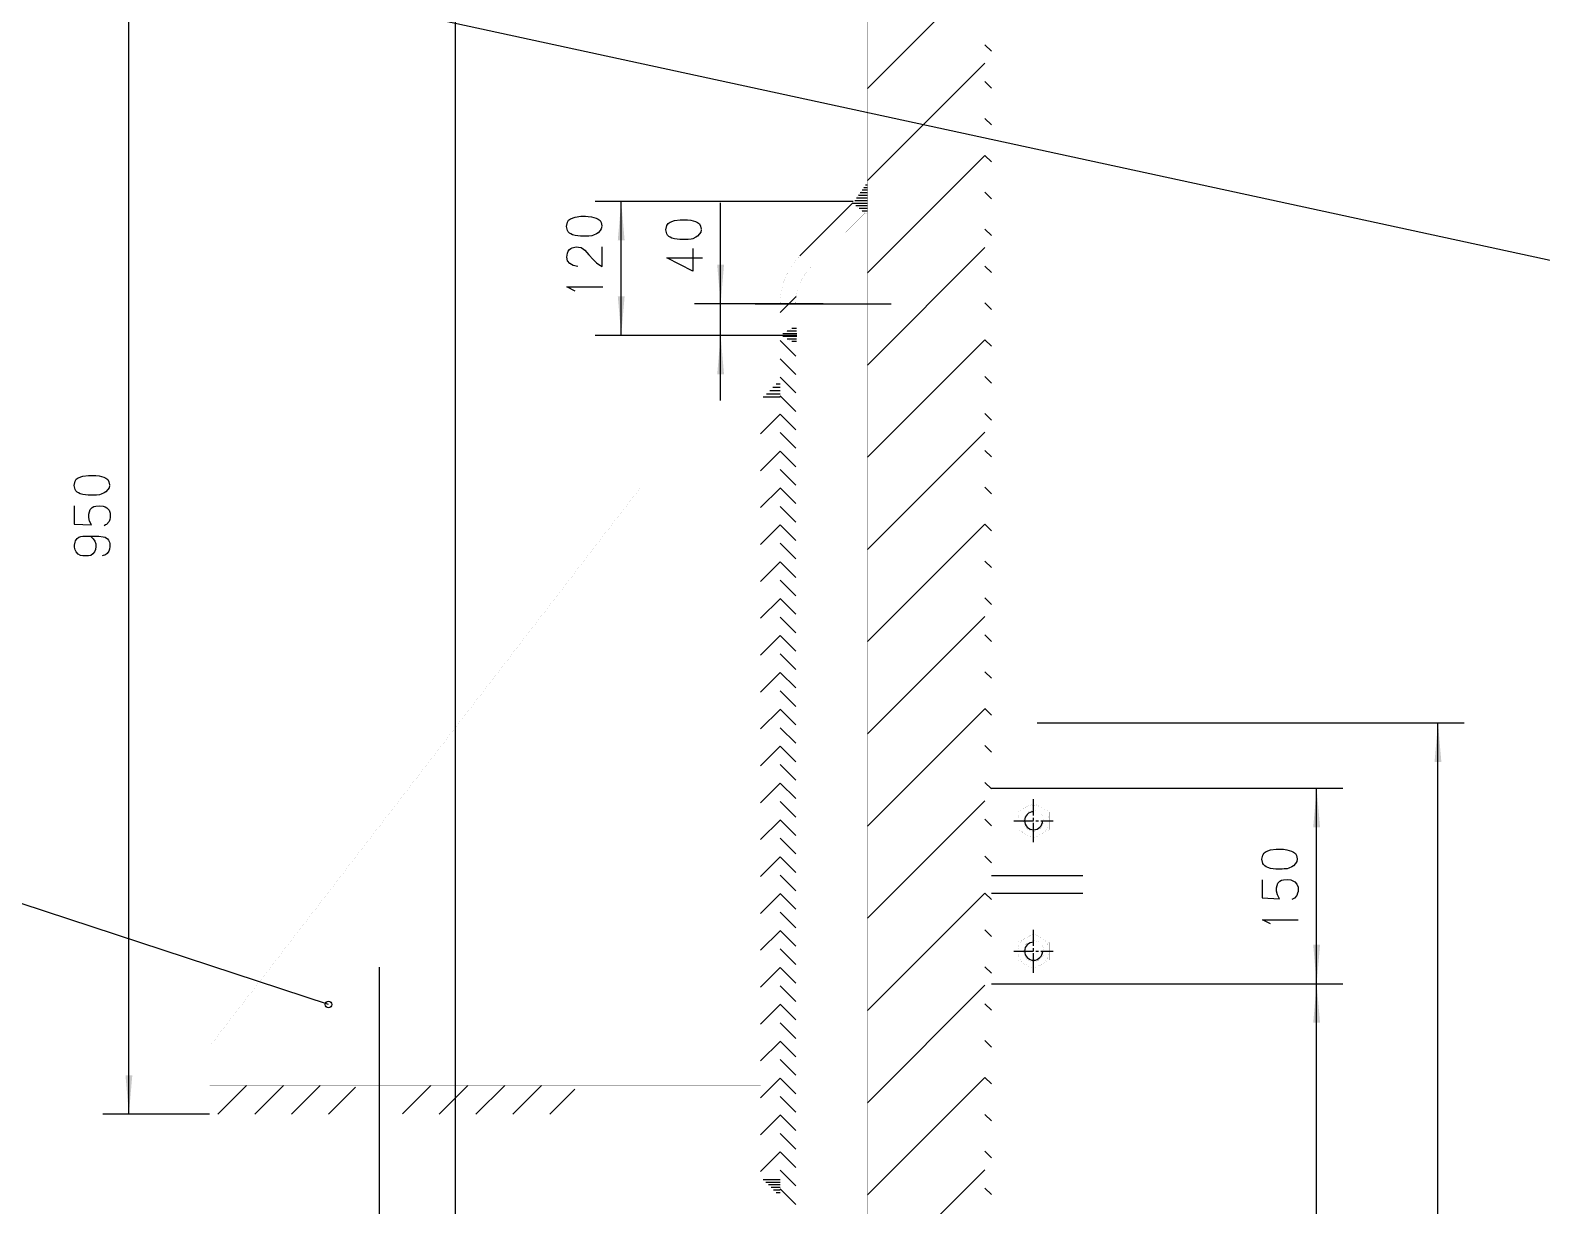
# Model space of a CAD drawing. Extents: x 0 to 8410, y 0 to 11890.
# Drawn here: x 1513 to 2672, y 6949 to 7851 of the extents above; entities that cross this region are included whole.
import ezdxf

# ---------------------------------------------------------------- set-up
doc = ezdxf.new("R2010")
doc.units = 0
doc.header["$MEASUREMENT"] = 0
doc.linetypes.add('中心线', pattern=[20.6, 15, -1.8, 2, -1.8])
for name, color, linetype in [('6', 7, 'Continuous'), ('7', 7, 'Continuous'), ('8', 7, 'Continuous'), ('9', 7, 'Continuous')]:
    doc.layers.add(name, color=color, linetype=linetype)

# ---------------------------------------------------------------- blocks, each defined once
blk = doc.blocks.new('BLKENT7')
at = {"layer": '6', "color": 1, "linetype": 'Continuous'}
blk.add_line((1780.3, 6953.81), (1780.3, 6746.52), dxfattribs=at)
blk = doc.blocks.new('BLKENT10')
at = {"layer": '6', "color": 1, "linetype": 'Continuous'}
blk.add_line((1838.85, 4919.35), (1838.85, 7919.35), dxfattribs=at)
blk = doc.blocks.new('BLKENT272')
at = {"layer": '6', "color": 1, "linetype": 'Continuous'}
for p, q in [((2249.8, 7919.35), (1568.42, 7919.35)), ((1588.42, 7019.35), (1588.42, 7919.35)), ((1650.3, 7019.35), (1568.42, 7019.35))]:
    blk.add_line(p, q, dxfattribs=at)
at = {"layer": '6', "color": 2, "linetype": 'Continuous'}
for p, q in [((1546.42, 7501.48), (1547.12, 7504.77)), ((1547.12, 7498.37), (1546.42, 7501.48)), ((1547.12, 7504.77), (1548.1, 7506.42)), ((1548.1, 7506.42), (1549.64, 7507.43)), ((1549.64, 7507.43), (1553, 7508.71)), ((1553, 7508.71), (1557.48, 7509.26)), ((1557.48, 7509.26), (1561.12, 7509.26)), ((1561.12, 7509.26), (1563.08, 7509.16)), ((1563.08, 7509.16), (1565.6, 7508.8)), ((1565.6, 7508.8), (1567.42, 7508.34)), ((1567.42, 7508.34), (1569.24, 7507.79)), ((1569.24, 7507.79), (1570.64, 7507.06)), ((1570.64, 7507.06), (1572.18, 7505.96)), ((1572.18, 7505.96), (1573.02, 7504.41)), ((1573.16, 7499.74), (1572.32, 7498.37)), ((1573.02, 7504.41), (1573.58, 7501.94)), ((1573.58, 7501.57), (1573.16, 7499.74)), ((1547.68, 7497.45), (1547.12, 7498.37)), ((1548.66, 7496.45), (1547.68, 7497.45)), ((1549.78, 7495.81), (1548.66, 7496.45)), ((1551.04, 7495.16), (1549.78, 7495.81)), ((1553.14, 7494.52), (1551.04, 7495.16)), ((1557.2, 7493.97), (1553.14, 7494.52)), ((1562.1, 7493.97), (1557.2, 7493.97)), ((1563.5, 7494.07), (1562.1, 7493.97)), ((1565.88, 7494.25), (1563.5, 7494.07)), ((1567.14, 7494.71), (1565.88, 7494.25)), ((1569.52, 7495.81), (1567.14, 7494.71)), ((1570.64, 7496.54), (1569.52, 7495.81)), ((1572.32, 7498.37), (1570.64, 7496.54)), ((1546.56, 7485.83), (1546.56, 7471.92)), ((1557.62, 7479.61), (1558.74, 7483.09)), ((1557.62, 7476.96), (1557.62, 7479.61)), ((1558.32, 7474.21), (1557.62, 7476.96)), ((1558.74, 7483.09), (1560.14, 7484.73)), ((1560.14, 7484.73), (1561.4, 7485.37)), ((1561.4, 7485.37), (1563.08, 7485.74)), ((1563.08, 7485.74), (1565.88, 7485.92)), ((1565.88, 7485.92), (1568.68, 7485.65)), ((1568.68, 7485.65), (1570.22, 7485.1)), ((1570.22, 7485.1), (1571.62, 7484.28)), ((1571.62, 7484.28), (1573.16, 7482.45)), ((1573.16, 7482.45), (1574.14, 7480.16)), ((1574.14, 7476.86), (1573.86, 7475.49)), ((1574.14, 7480.16), (1574.14, 7476.86)), ((1546.56, 7471.92), (1559.86, 7471.19)), ((1559.86, 7471.19), (1558.32, 7474.21)), ((1570.36, 7471.19), (1569.52, 7470.64)), ((1571.34, 7471.65), (1570.36, 7471.19)), ((1573.16, 7473.84), (1571.34, 7471.65)), ((1573.86, 7475.49), (1573.16, 7473.84)), ((1546.7, 7455.82), (1547.12, 7457.92)), ((1546.7, 7454.17), (1546.7, 7455.82)), ((1547.12, 7452.07), (1546.7, 7454.17)), ((1547.12, 7457.92), (1547.54, 7459.11)), ((1547.54, 7459.11), (1547.96, 7459.75)), ((1547.96, 7459.75), (1548.8, 7460.85)), ((1548.8, 7460.85), (1550.06, 7461.86)), ((1550.06, 7461.86), (1551.6, 7462.41)), ((1551.6, 7462.41), (1553.14, 7462.5)), ((1553.14, 7462.5), (1559.58, 7462.5)), ((1559.3, 7462.41), (1561.12, 7460.67)), ((1559.58, 7462.5), (1565.32, 7462.5)), ((1561.12, 7460.67), (1562.38, 7458.75)), ((1562.38, 7458.75), (1562.94, 7456.73)), ((1562.94, 7454.72), (1562.8, 7452.34)), ((1562.94, 7456.73), (1562.94, 7454.72)), ((1565.32, 7462.5), (1568.68, 7462.22)), ((1568.68, 7462.22), (1570.22, 7461.86)), ((1570.22, 7461.86), (1571.9, 7460.67)), ((1571.9, 7460.67), (1572.88, 7459.57)), ((1572.88, 7459.57), (1573.58, 7458.01)), ((1573.58, 7458.01), (1573.86, 7456.92)), ((1573.86, 7454.72), (1573.58, 7452.71)), ((1573.86, 7456.92), (1573.86, 7454.72)), ((1547.96, 7450.51), (1547.12, 7452.07)), ((1549.5, 7448.77), (1547.96, 7450.51)), ((1551.32, 7447.77), (1549.5, 7448.77)), ((1553.14, 7447.49), (1551.32, 7447.77)), ((1555.1, 7447.49), (1553.14, 7447.49)), ((1557.34, 7447.49), (1555.1, 7447.49)), ((1559.3, 7447.86), (1557.34, 7447.49)), ((1560.84, 7449.14), (1559.3, 7447.86)), ((1562.1, 7450.51), (1560.84, 7449.14)), ((1562.8, 7452.34), (1562.1, 7450.51)), ((1570.36, 7448.22), (1567.98, 7447.49)), ((1571.76, 7449.23), (1570.36, 7448.22)), ((1573.02, 7451.15), (1571.76, 7449.23)), ((1573.58, 7452.71), (1573.02, 7451.15))]:
    blk.add_line(p, q, dxfattribs=at)
at = {"layer": '6', "color": 1, "linetype": 'Continuous'}
for points in [[(1588.42, 7919.35), (1591.03, 7889.47), (1585.8, 7889.47)], [(1588.42, 7019.35), (1585.8, 7049.23), (1591.03, 7049.23)]]:
    blk.add_solid(points, dxfattribs=at)
blk = doc.blocks.new('BLKENT273')
at = {"layer": '6', "color": 1, "linetype": 'Continuous'}
for p, q in [((2143.82, 7719.35), (1945.93, 7719.35)), ((1965.93, 7616.62), (1965.93, 7719.35)), ((2100.56, 7616.62), (1945.93, 7616.62))]:
    blk.add_line(p, q, dxfattribs=at)
at = {"layer": '6', "color": 2, "linetype": 'Continuous'}
for p, q in [((1923.93, 7700.12), (1924.63, 7703.41)), ((1924.63, 7697), (1923.93, 7700.12)), ((1924.63, 7703.41), (1925.61, 7705.06)), ((1925.19, 7696.09), (1924.63, 7697)), ((1925.61, 7705.06), (1927.15, 7706.06)), ((1927.15, 7706.06), (1930.51, 7707.34)), ((1930.51, 7707.34), (1934.99, 7707.89)), ((1934.99, 7707.89), (1938.63, 7707.89)), ((1938.63, 7707.89), (1940.59, 7707.8)), ((1940.59, 7707.8), (1943.11, 7707.44)), ((1943.11, 7707.44), (1944.93, 7706.98)), ((1944.93, 7706.98), (1946.75, 7706.43)), ((1946.75, 7706.43), (1948.15, 7705.7)), ((1948.15, 7705.7), (1949.69, 7704.6)), ((1949.83, 7697), (1948.15, 7695.17)), ((1949.69, 7704.6), (1950.53, 7703.04)), ((1950.67, 7698.38), (1949.83, 7697)), ((1950.53, 7703.04), (1951.09, 7700.57)), ((1951.09, 7700.21), (1950.67, 7698.38)), ((1926.17, 7695.08), (1925.19, 7696.09)), ((1927.29, 7694.44), (1926.17, 7695.08)), ((1928.55, 7693.8), (1927.29, 7694.44)), ((1930.65, 7693.16), (1928.55, 7693.8)), ((1934.71, 7692.61), (1930.65, 7693.16)), ((1939.61, 7692.61), (1934.71, 7692.61)), ((1941.01, 7692.7), (1939.61, 7692.61)), ((1943.39, 7692.89), (1941.01, 7692.7)), ((1944.65, 7693.34), (1943.39, 7692.89)), ((1947.03, 7694.44), (1944.65, 7693.34)), ((1948.15, 7695.17), (1947.03, 7694.44)), ((1924.21, 7676.51), (1924.63, 7679.62)), ((1924.77, 7673.85), (1924.21, 7676.51)), ((1924.63, 7679.62), (1925.19, 7681.27)), ((1926.59, 7671.75), (1924.77, 7673.85)), ((1925.19, 7681.27), (1926.17, 7682.46)), ((1926.17, 7682.46), (1927.29, 7683.28)), ((1927.29, 7683.28), (1928.41, 7683.83)), ((1928.41, 7683.83), (1931.49, 7684.47)), ((1931.49, 7684.47), (1933.17, 7684.29)), ((1933.17, 7684.29), (1935.13, 7683.92)), ((1935.13, 7683.92), (1936.95, 7682.82)), ((1936.95, 7682.82), (1937.93, 7681.82)), ((1937.93, 7681.82), (1941.01, 7678.34)), ((1941.01, 7678.34), (1944.37, 7674.68)), ((1944.37, 7674.68), (1946.89, 7672.21)), ((1951.23, 7669.37), (1951.23, 7684.47)), ((1928.97, 7670.29), (1926.59, 7671.75)), ((1932.75, 7669.37), (1928.97, 7670.29)), ((1946.89, 7672.21), (1948.71, 7670.83)), ((1948.71, 7670.83), (1951.23, 7669.37)), ((1930.65, 7650.61), (1924.35, 7653.72)), ((1924.35, 7653.72), (1951.79, 7653.72))]:
    blk.add_line(p, q, dxfattribs=at)
at = {"layer": '6', "color": 1, "linetype": 'Continuous'}
for points in [[(1965.93, 7719.35), (1968.55, 7689.47), (1963.32, 7689.47)], [(1965.93, 7616.62), (1963.32, 7646.51), (1968.55, 7646.51)]]:
    blk.add_solid(points, dxfattribs=at)
blk = doc.blocks.new('BLKENT274')
at = {"layer": '6', "color": 1, "linetype": 'Continuous'}
for p, q in [((2042.17, 7566.62), (2042.17, 7718.31)), ((2120.92, 7640.81), (2022.17, 7640.81)), ((2100.56, 7616.62), (2022.17, 7616.62))]:
    blk.add_line(p, q, dxfattribs=at)
at = {"layer": '6', "color": 2, "linetype": 'Continuous'}
for p, q in [((2000.17, 7697.53), (2000.87, 7700.82)), ((2000.87, 7694.41), (2000.17, 7697.53)), ((2000.87, 7700.82), (2001.85, 7702.47)), ((2001.85, 7702.47), (2003.39, 7703.47)), ((2003.39, 7703.47), (2006.75, 7704.75)), ((2006.75, 7704.75), (2011.23, 7705.3)), ((2011.23, 7705.3), (2014.87, 7705.3)), ((2014.87, 7705.3), (2016.83, 7705.21)), ((2016.83, 7705.21), (2019.35, 7704.84)), ((2019.35, 7704.84), (2021.17, 7704.39)), ((2021.17, 7704.39), (2022.99, 7703.84)), ((2022.99, 7703.84), (2024.39, 7703.11)), ((2024.39, 7703.11), (2025.93, 7702.01)), ((2025.93, 7702.01), (2026.77, 7700.45)), ((2026.77, 7700.45), (2027.33, 7697.98)), ((2027.33, 7697.62), (2026.91, 7695.79)), ((2001.43, 7693.5), (2000.87, 7694.41)), ((2002.41, 7692.49), (2001.43, 7693.5)), ((2003.53, 7691.85), (2002.41, 7692.49)), ((2004.79, 7691.21), (2003.53, 7691.85)), ((2006.89, 7690.57), (2004.79, 7691.21)), ((2010.95, 7690.02), (2006.89, 7690.57)), ((2015.85, 7690.02), (2010.95, 7690.02)), ((2017.25, 7690.11), (2015.85, 7690.02)), ((2019.63, 7690.3), (2017.25, 7690.11)), ((2020.89, 7690.75), (2019.63, 7690.3)), ((2023.27, 7691.85), (2020.89, 7690.75)), ((2024.39, 7692.58), (2023.27, 7691.85)), ((2026.07, 7694.41), (2024.39, 7692.58)), ((2026.91, 7695.79), (2026.07, 7694.41)), ((2020.89, 7665.86), (2001.01, 7676.11)), ((2001.01, 7676.11), (2028.17, 7676.11)), ((2020.89, 7683.16), (2020.89, 7665.86))]:
    blk.add_line(p, q, dxfattribs=at)
at = {"layer": '6', "color": 1, "linetype": 'Continuous'}
for points in [[(2042.17, 7640.81), (2039.55, 7670.7), (2044.78, 7670.7)], [(2042.17, 7616.62), (2044.78, 7586.74), (2039.55, 7586.74)]]:
    blk.add_solid(points, dxfattribs=at)
blk = doc.blocks.new('BLKENT321')
at = {"layer": '6', "color": 1, "linetype": 'Continuous'}
for p, q in [((2319.8, 7119.35), (2519.21, 7119.35)), ((2499.21, 6419.35), (2499.21, 7119.35)), ((2374.8, 6419.35), (2519.21, 6419.35))]:
    blk.add_line(p, q, dxfattribs=at)
at = {"layer": '6', "color": 2, "linetype": 'Continuous'}
for p, q in [((2457.21, 6789.81), (2457.91, 6793.11)), ((2457.91, 6793.11), (2458.89, 6794.75)), ((2458.89, 6794.75), (2460.43, 6795.76)), ((2460.43, 6795.76), (2463.79, 6797.04)), ((2463.79, 6797.04), (2468.27, 6797.59)), ((2468.27, 6797.59), (2471.91, 6797.59)), ((2471.91, 6797.59), (2473.87, 6797.5)), ((2473.87, 6797.5), (2476.39, 6797.13)), ((2476.39, 6797.13), (2478.21, 6796.68)), ((2478.21, 6796.68), (2480.03, 6796.13)), ((2480.03, 6796.13), (2481.43, 6795.39)), ((2481.43, 6795.39), (2482.97, 6794.3)), ((2482.97, 6794.3), (2483.81, 6792.74)), ((2483.81, 6792.74), (2484.37, 6790.27)), ((2457.91, 6786.7), (2457.21, 6789.81)), ((2458.47, 6785.79), (2457.91, 6786.7)), ((2459.45, 6784.78), (2458.47, 6785.79)), ((2460.57, 6784.14), (2459.45, 6784.78)), ((2461.83, 6783.5), (2460.57, 6784.14)), ((2463.93, 6782.86), (2461.83, 6783.5)), ((2467.99, 6782.31), (2463.93, 6782.86)), ((2472.89, 6782.31), (2467.99, 6782.31)), ((2474.29, 6782.4), (2472.89, 6782.31)), ((2476.67, 6782.58), (2474.29, 6782.4)), ((2477.93, 6783.04), (2476.67, 6782.58)), ((2480.31, 6784.14), (2477.93, 6783.04)), ((2481.43, 6784.87), (2480.31, 6784.14)), ((2483.11, 6786.7), (2481.43, 6784.87)), ((2483.95, 6788.07), (2483.11, 6786.7)), ((2484.37, 6789.9), (2483.95, 6788.07)), ((2457.21, 6766.48), (2457.91, 6769.77)), ((2457.91, 6769.77), (2458.89, 6771.42)), ((2458.89, 6771.42), (2460.43, 6772.43)), ((2460.43, 6772.43), (2463.79, 6773.71)), ((2463.79, 6773.71), (2468.27, 6774.26)), ((2468.27, 6774.26), (2471.91, 6774.26)), ((2471.91, 6774.26), (2473.87, 6774.17)), ((2473.87, 6774.17), (2476.39, 6773.8)), ((2476.39, 6773.8), (2478.21, 6773.34)), ((2478.21, 6773.34), (2480.03, 6772.79)), ((2480.03, 6772.79), (2481.43, 6772.06)), ((2481.43, 6772.06), (2482.97, 6770.96)), ((2482.97, 6770.96), (2483.81, 6769.41)), ((2483.81, 6769.41), (2484.37, 6766.94)), ((2457.91, 6763.37), (2457.21, 6766.48)), ((2458.47, 6762.45), (2457.91, 6763.37)), ((2459.45, 6761.45), (2458.47, 6762.45)), ((2460.57, 6760.81), (2459.45, 6761.45)), ((2461.83, 6760.17), (2460.57, 6760.81)), ((2463.93, 6759.53), (2461.83, 6760.17)), ((2467.99, 6758.98), (2463.93, 6759.53)), ((2472.89, 6758.98), (2467.99, 6758.98)), ((2474.29, 6759.07), (2472.89, 6758.98)), ((2476.67, 6759.25), (2474.29, 6759.07)), ((2477.93, 6759.71), (2476.67, 6759.25)), ((2480.31, 6760.81), (2477.93, 6759.71)), ((2481.43, 6761.54), (2480.31, 6760.81)), ((2483.11, 6763.37), (2481.43, 6761.54)), ((2483.95, 6764.74), (2483.11, 6763.37)), ((2484.37, 6766.57), (2483.95, 6764.74)), ((2457.49, 6735.55), (2457.49, 6750.65)), ((2457.49, 6750.65), (2459.59, 6749.37)), ((2459.59, 6749.37), (2462.39, 6747.81)), ((2462.39, 6747.81), (2466.59, 6745.62)), ((2466.59, 6745.62), (2469.81, 6744.24)), ((2469.81, 6744.24), (2471.21, 6743.7)), ((2471.21, 6743.7), (2473.03, 6743.24)), ((2473.03, 6743.24), (2475.41, 6742.41)), ((2475.41, 6742.41), (2477.79, 6741.87)), ((2477.79, 6741.87), (2480.17, 6741.32)), ((2480.17, 6741.32), (2485.07, 6740.58))]:
    blk.add_line(p, q, dxfattribs=at)
at = {"layer": '6', "color": 1, "linetype": 'Continuous'}
for points in [[(2499.21, 7119.35), (2501.83, 7089.46), (2496.6, 7089.46)], [(2499.21, 6419.35), (2496.6, 6449.24), (2501.83, 6449.24)]]:
    blk.add_solid(points, dxfattribs=at)
blk = doc.blocks.new('BLKENT322')
at = {"layer": '6', "color": 1, "linetype": 'Continuous'}
for p, q in [((2319.8, 7269.35), (2519.21, 7269.35)), ((2499.21, 7119.35), (2499.21, 7269.35)), ((2319.8, 7119.35), (2519.21, 7119.35))]:
    blk.add_line(p, q, dxfattribs=at)
at = {"layer": '6', "color": 2, "linetype": 'Continuous'}
for p, q in [((2460.43, 7220.76), (2463.79, 7222.04)), ((2463.79, 7222.04), (2468.27, 7222.59)), ((2468.27, 7222.59), (2471.91, 7222.59)), ((2471.91, 7222.59), (2473.87, 7222.5)), ((2473.87, 7222.5), (2476.39, 7222.13)), ((2476.39, 7222.13), (2478.21, 7221.67)), ((2478.21, 7221.67), (2480.03, 7221.13)), ((2457.21, 7214.81), (2457.91, 7218.11)), ((2457.91, 7211.7), (2457.21, 7214.81)), ((2457.91, 7218.11), (2458.89, 7219.75)), ((2458.47, 7210.79), (2457.91, 7211.7)), ((2459.45, 7209.78), (2458.47, 7210.79)), ((2458.89, 7219.75), (2460.43, 7220.76)), ((2460.57, 7209.14), (2459.45, 7209.78)), ((2480.03, 7221.13), (2481.43, 7220.39)), ((2481.43, 7209.87), (2480.31, 7209.14)), ((2481.43, 7220.39), (2482.97, 7219.3)), ((2483.11, 7211.7), (2481.43, 7209.87)), ((2482.97, 7219.3), (2483.81, 7217.74)), ((2483.95, 7213.07), (2483.11, 7211.7)), ((2483.81, 7217.74), (2484.37, 7215.27)), ((2484.37, 7214.9), (2483.95, 7213.07)), ((2457.35, 7199.17), (2457.35, 7185.26)), ((2461.83, 7208.5), (2460.57, 7209.14)), ((2463.93, 7207.86), (2461.83, 7208.5)), ((2467.99, 7207.31), (2463.93, 7207.86)), ((2472.89, 7207.31), (2467.99, 7207.31)), ((2469.53, 7196.42), (2470.93, 7198.07)), ((2470.93, 7198.07), (2472.19, 7198.71)), ((2472.19, 7198.71), (2473.87, 7199.07)), ((2474.29, 7207.4), (2472.89, 7207.31)), ((2473.87, 7199.07), (2476.67, 7199.26)), ((2476.67, 7207.58), (2474.29, 7207.4)), ((2477.93, 7208.04), (2476.67, 7207.58)), ((2476.67, 7199.26), (2479.47, 7198.98)), ((2480.31, 7209.14), (2477.93, 7208.04)), ((2479.47, 7198.98), (2481.01, 7198.43)), ((2481.01, 7198.43), (2482.41, 7197.61)), ((2468.41, 7192.94), (2469.53, 7196.42)), ((2468.41, 7190.29), (2468.41, 7192.94)), ((2469.11, 7187.54), (2468.41, 7190.29)), ((2470.65, 7184.52), (2469.11, 7187.54)), ((2483.95, 7187.18), (2482.13, 7184.98)), ((2482.41, 7197.61), (2483.95, 7195.78)), ((2483.95, 7195.78), (2484.93, 7193.49)), ((2484.65, 7188.83), (2483.95, 7187.18)), ((2484.93, 7190.2), (2484.65, 7188.83)), ((2484.93, 7193.49), (2484.93, 7190.2)), ((2457.35, 7185.26), (2470.65, 7184.52)), ((2481.15, 7184.52), (2480.31, 7183.98)), ((2482.13, 7184.98), (2481.15, 7184.52)), ((2463.93, 7165.31), (2457.63, 7168.42)), ((2457.63, 7168.42), (2485.07, 7168.42))]:
    blk.add_line(p, q, dxfattribs=at)
at = {"layer": '6', "color": 1, "linetype": 'Continuous'}
for points in [[(2499.21, 7269.35), (2501.83, 7239.46), (2496.6, 7239.46)], [(2499.21, 7119.35), (2496.6, 7149.24), (2501.83, 7149.24)]]:
    blk.add_solid(points, dxfattribs=at)
blk = doc.blocks.new('BLKENT323')
at = {"layer": '6', "color": 1, "linetype": 'Continuous'}
for p, q in [((2284.8, 7319.35), (2612.25, 7319.35)), ((2592.25, 5119.35), (2592.25, 7319.35))]:
    blk.add_line(p, q, dxfattribs=at)
blk.add_solid([(2592.25, 7319.35), (2594.86, 7289.47), (2589.63, 7289.47)], dxfattribs=at)
blk = doc.blocks.new('BLKENT324')
at = {"layer": '7', "color": 1, "linetype": 'Continuous'}
for p, q in [((1656.59, 7019.35), (1678.59, 7041.35)), ((1684.87, 7019.35), (1706.87, 7041.35)), ((1713.16, 7019.35), (1735.16, 7041.35)), ((1741.44, 7019.35), (1762.3, 7040.21)), ((1798.3, 7019.64), (1820.01, 7041.35)), ((1826.29, 7019.35), (1848.29, 7041.35)), ((1854.58, 7019.35), (1876.58, 7041.35)), ((1882.86, 7019.35), (1904.86, 7041.35)), ((1911.15, 7019.35), (1930.3, 7038.5))]:
    blk.add_line(p, q, dxfattribs=at)
blk = doc.blocks.new('BLKENT325')
at = {"layer": '7', "color": 1, "linetype": 'Continuous'}
for p, q in [((2074.8, 7569.35), (2087.8, 7569.35)), ((2077.3, 7571.85), (2087.8, 7571.85)), ((2079.8, 7574.35), (2087.8, 7574.35)), ((2082.3, 7576.85), (2087.8, 7576.85)), ((2084.8, 7579.35), (2087.8, 7579.35))]:
    blk.add_line(p, q, dxfattribs=at)
blk = doc.blocks.new('BLKENT394')
at = {"layer": '7', "color": 1, "linetype": 'Continuous'}
for p, q in [((2099.8, 7600.75), (2087.8, 7612.75)), ((2099.8, 7586.6), (2087.8, 7598.6)), ((2099.8, 7572.46), (2087.8, 7584.46)), ((2099.8, 7558.32), (2087.8, 7570.32)), ((2099.8, 7544.18), (2087.8, 7556.18)), ((2099.8, 7530.03), (2087.8, 7542.03)), ((2099.8, 7515.89), (2087.8, 7527.89)), ((2099.8, 7501.75), (2087.8, 7513.75)), ((2099.8, 7487.61), (2087.8, 7499.61)), ((2099.8, 7473.47), (2087.8, 7485.47)), ((2099.8, 7459.32), (2087.8, 7471.32)), ((2099.8, 7445.18), (2087.8, 7457.18)), ((2099.8, 7431.04), (2087.8, 7443.04)), ((2099.8, 7416.9), (2087.8, 7428.9)), ((2099.8, 7402.76), (2087.8, 7414.76)), ((2099.8, 7388.61), (2087.8, 7400.61)), ((2099.8, 7374.47), (2087.8, 7386.47)), ((2099.8, 7360.33), (2087.8, 7372.33)), ((2099.8, 7346.19), (2087.8, 7358.19)), ((2099.8, 7332.04), (2087.8, 7344.04)), ((2099.8, 7317.9), (2087.8, 7329.9)), ((2099.8, 7303.76), (2087.8, 7315.76)), ((2099.8, 7289.62), (2087.8, 7301.62)), ((2099.8, 7275.48), (2087.8, 7287.48)), ((2099.8, 7261.33), (2087.8, 7273.33)), ((2099.8, 7247.19), (2087.8, 7259.19)), ((2099.8, 7233.05), (2087.8, 7245.05)), ((2099.8, 7218.91), (2087.8, 7230.91)), ((2099.8, 7204.77), (2087.8, 7216.77)), ((2099.8, 7190.62), (2087.8, 7202.62)), ((2099.8, 7176.48), (2087.8, 7188.48)), ((2099.8, 7162.34), (2087.8, 7174.34)), ((2099.8, 7148.2), (2087.8, 7160.2)), ((2099.8, 7134.05), (2087.8, 7146.05)), ((2099.8, 7119.91), (2087.8, 7131.91)), ((2099.8, 7105.77), (2087.8, 7117.77)), ((2099.8, 7091.63), (2087.8, 7103.63)), ((2099.8, 7077.49), (2087.8, 7089.49)), ((2099.8, 7063.34), (2087.8, 7075.34)), ((2099.8, 7049.2), (2087.8, 7061.2)), ((2099.8, 7035.06), (2087.8, 7047.06)), ((2099.8, 7020.92), (2087.8, 7032.92)), ((2099.8, 7006.78), (2087.8, 7018.78)), ((2099.8, 6992.63), (2087.8, 7004.63)), ((2099.8, 6978.49), (2087.8, 6990.49)), ((2099.8, 6964.35), (2087.8, 6976.35)), ((2099.8, 6950.21), (2087.8, 6962.21))]:
    blk.add_line(p, q, dxfattribs=at)
blk = doc.blocks.new('BLKENT395')
at = {"layer": '7', "color": 1, "linetype": 'Continuous'}
for p, q in [((2100.54, 7617.81), (2089.8, 7617.81)), ((2100.55, 7615.81), (2089.8, 7615.81)), ((2100.44, 7619.81), (2093.26, 7619.81)), ((2100.24, 7621.81), (2096.73, 7621.81)), ((2100.47, 7613.81), (2093.26, 7613.81)), ((2100.28, 7611.81), (2096.73, 7611.81))]:
    blk.add_line(p, q, dxfattribs=at)
blk = doc.blocks.new('BLKENT399')
at = {"layer": '7', "color": 1, "linetype": 'Continuous'}
for p, q in [((2153.39, 7732.11), (2154.8, 7732.11)), ((2144.97, 7720.11), (2154.8, 7720.11)), ((2146.37, 7722.11), (2154.8, 7722.11)), ((2147.78, 7724.11), (2154.8, 7724.11)), ((2149.18, 7726.11), (2154.8, 7726.11)), ((2150.59, 7728.11), (2154.8, 7728.11)), ((2151.99, 7730.11), (2154.8, 7730.11)), ((2143.56, 7718.11), (2154.8, 7718.11)), ((2145.97, 7716.11), (2154.8, 7716.11)), ((2148.35, 7714.11), (2154.8, 7714.11)), ((2150.74, 7712.11), (2154.8, 7712.11))]:
    blk.add_line(p, q, dxfattribs=at)
blk = doc.blocks.new('BLKENT400')
at = {"layer": '7', "color": 1, "linetype": 'Continuous'}
for p, q in [((2103.03, 7677.58), (2143.57, 7718.12)), ((2087.8, 7634.07), (2100.2, 7646.47))]:
    blk.add_line(p, q, dxfattribs=at)
blk = doc.blocks.new('BLKENT401')
at = {"layer": '7', "color": 1, "linetype": 'Continuous'}
for p, q in [((2072.8, 7541.06), (2087.8, 7556.06)), ((2072.8, 7512.78), (2087.8, 7527.77)), ((2072.8, 7484.49), (2087.8, 7499.49)), ((2072.8, 7456.21), (2087.8, 7471.2)), ((2072.8, 7427.92), (2087.8, 7442.92)), ((2072.8, 7399.64), (2087.8, 7414.64)), ((2072.8, 7371.36), (2087.8, 7386.35)), ((2072.8, 7343.07), (2087.8, 7358.07)), ((2072.8, 7314.79), (2087.8, 7329.78)), ((2072.8, 7286.5), (2087.8, 7301.5)), ((2072.8, 7258.22), (2087.8, 7273.21)), ((2072.8, 7229.94), (2087.8, 7244.93)), ((2072.8, 7201.65), (2087.8, 7216.65)), ((2072.8, 7173.37), (2087.8, 7188.36)), ((2072.8, 7145.08), (2087.8, 7160.08)), ((2072.8, 7116.8), (2087.8, 7131.79)), ((2072.8, 7088.51), (2087.8, 7103.51)), ((2072.8, 7060.23), (2087.8, 7075.22)), ((2072.8, 7031.95), (2087.8, 7046.94)), ((2072.8, 7003.66), (2087.8, 7018.66)), ((2072.8, 6975.38), (2087.8, 6990.37))]:
    blk.add_line(p, q, dxfattribs=at)
blk = doc.blocks.new('BLKENT402')
at = {"layer": '7', "color": 1, "linetype": 'Continuous'}
for p, q in [((2074.8, 6969.35), (2087.8, 6969.35)), ((2076.8, 6967.35), (2087.8, 6967.35)), ((2078.8, 6965.35), (2087.8, 6965.35)), ((2080.8, 6963.35), (2087.8, 6963.35)), ((2082.8, 6961.35), (2087.8, 6961.35)), ((2084.8, 6959.35), (2087.8, 6959.35))]:
    blk.add_line(p, q, dxfattribs=at)
blk = doc.blocks.new('BLKENT410')
at = {"layer": '7', "color": 1, "linetype": 'Continuous'}
for p, q in [((2249.8, 7834.5), (2244.8, 7839.5)), ((2249.8, 7806.21), (2244.8, 7811.21)), ((2249.8, 7777.93), (2244.8, 7782.93)), ((2249.8, 7749.65), (2244.8, 7754.65)), ((2249.8, 7721.36), (2244.8, 7726.36)), ((2249.8, 7693.08), (2244.8, 7698.08)), ((2249.8, 7664.79), (2244.8, 7669.79)), ((2249.8, 7636.51), (2244.8, 7641.51)), ((2249.8, 7608.22), (2244.8, 7613.22)), ((2249.8, 7579.94), (2244.8, 7584.94)), ((2249.8, 7551.66), (2244.8, 7556.66)), ((2249.8, 7523.37), (2244.8, 7528.37)), ((2249.8, 7495.09), (2244.8, 7500.09)), ((2249.8, 7466.8), (2244.8, 7471.8)), ((2249.8, 7438.52), (2244.8, 7443.52)), ((2249.8, 7410.23), (2244.8, 7415.23)), ((2249.8, 7381.95), (2244.8, 7386.95)), ((2249.8, 7353.67), (2244.8, 7358.67)), ((2249.8, 7325.38), (2244.8, 7330.38)), ((2249.8, 7297.1), (2244.8, 7302.1)), ((2249.8, 7268.81), (2244.8, 7273.81)), ((2249.8, 7240.53), (2244.8, 7245.53)), ((2249.8, 7212.24), (2244.8, 7217.24)), ((2249.8, 7183.96), (2244.8, 7188.96)), ((2249.8, 7155.68), (2244.8, 7160.68)), ((2249.8, 7127.39), (2244.8, 7132.39)), ((2249.8, 7099.11), (2244.8, 7104.11)), ((2249.8, 7070.82), (2244.8, 7075.82)), ((2249.8, 7042.54), (2244.8, 7047.54)), ((2249.8, 7014.25), (2244.8, 7019.25)), ((2249.8, 6985.97), (2244.8, 6990.97)), ((2249.8, 6957.69), (2244.8, 6962.69))]:
    blk.add_line(p, q, dxfattribs=at)
blk = doc.blocks.new('BLKENT414')
at = {"layer": '7', "color": 1, "linetype": 'Continuous'}
for p, q in [((2154.8, 7806.01), (2244.8, 7896.01)), ((2154.8, 7735.3), (2244.8, 7825.3)), ((2154.8, 7664.59), (2244.8, 7754.59)), ((2154.8, 7593.88), (2244.8, 7683.88)), ((2154.8, 7523.17), (2244.8, 7613.17)), ((2154.8, 7452.46), (2244.8, 7542.46)), ((2154.8, 7381.75), (2244.8, 7471.75)), ((2154.8, 7311.04), (2244.8, 7401.04)), ((2154.8, 7240.33), (2244.8, 7330.33)), ((2154.8, 7169.62), (2244.8, 7259.62)), ((2154.8, 7098.9), (2244.8, 7188.91)), ((2154.8, 7028.19), (2244.8, 7118.19)), ((2154.8, 6957.48), (2244.8, 7047.48)), ((2154.8, 6886.77), (2244.8, 6976.77))]:
    blk.add_line(p, q, dxfattribs=at)
blk = doc.blocks.new('BLKENT709')
at = {"layer": '8', "color": 2, "linetype": 'Continuous'}
for p, q in [((893.495, 7400.15), (898.829, 7410.95)), ((898.829, 7410.95), (898.829, 7363.91)), ((928.633, 7405.91), (929.731, 7407.83)), ((929.731, 7407.83), (931.456, 7409.51)), ((931.456, 7409.51), (933.025, 7410.47)), ((933.025, 7410.47), (938.358, 7411.67)), ((938.358, 7411.67), (944.005, 7410.47)), ((944.005, 7410.47), (946.829, 7408.79)), ((946.829, 7408.79), (948.554, 7406.15)), ((925.495, 7393.19), (926.437, 7400.15)), ((926.437, 7400.15), (927.535, 7403.75)), ((927.535, 7403.75), (928.633, 7405.91)), ((948.554, 7406.15), (950.75, 7400.39)), ((950.75, 7400.39), (951.692, 7392.71)), ((925.495, 7384.79), (925.495, 7393.19)), ((925.652, 7382.39), (925.495, 7384.79)), ((951.692, 7386.47), (951.535, 7383.11)), ((951.692, 7392.71), (951.692, 7386.47)), ((925.966, 7378.31), (925.652, 7382.39)), ((926.75, 7376.15), (925.966, 7378.31)), ((928.633, 7372.07), (926.75, 7376.15)), ((929.888, 7370.15), (928.633, 7372.07)), ((949.182, 7372.55), (947.927, 7370.15)), ((950.123, 7375.67), (949.182, 7372.55)), ((950.907, 7378.79), (950.123, 7375.67)), ((951.535, 7383.11), (950.907, 7378.79)), ((933.025, 7367.27), (929.888, 7370.15)), ((935.378, 7365.83), (933.025, 7367.27)), ((938.515, 7365.11), (935.378, 7365.83)), ((943.378, 7366.07), (939.142, 7365.11)), ((946.044, 7367.51), (943.378, 7366.07)), ((947.927, 7370.15), (946.044, 7367.51))]:
    blk.add_line(p, q, dxfattribs=at)
at = {"layer": '8', "color": 1, "linetype": 'Continuous'}
blk.add_line((1741.44, 7103.51), (978.28, 7353.67), dxfattribs=at)
at = {"layer": '8', "color": 1, "linetype": 'Continuous', "const_width": 0.03}
blk.add_lwpolyline([(978.28, 7353.67), (858.28, 7353.67)], dxfattribs=at)
at = {"layer": '8', "color": 1, "linetype": 'Continuous'}
blk.add_circle((1741.44, 7103.51), 2.5, dxfattribs=at)
blk = doc.blocks.new('BLKENT710')
at = {"layer": '8', "color": 1, "linetype": 'Continuous'}
blk.add_line((3043.81, 7594.78), (978.28, 8042.29), dxfattribs=at)
blk = doc.blocks.new('BLKENT830')
at = {"layer": '9', "color": 5, "linetype": '中心线'}
for p, q in [((2282.12, 7127.86), (2282.12, 7160.86)), ((2267.12, 7144.37), (2297.12, 7144.37))]:
    blk.add_line(p, q, dxfattribs=at)
at = {"layer": '9', "color": 7, "linetype": 'Continuous', "const_width": 0.03}
for points in [[(2282.12, 7157.86), (2270.12, 7151.12)], [(2294.12, 7151.12), (2282.12, 7157.86)], [(2270.12, 7151.12), (2270.12, 7137.61)], [(2294.12, 7137.61), (2294.12, 7151.12)], [(2270.12, 7137.61), (2282.12, 7130.86)], [(2282.12, 7130.86), (2294.12, 7137.61)]]:
    blk.add_lwpolyline(points, dxfattribs=at)
for points in [[(2270.12, 7144.37, 1), (2294.12, 7144.37, 1)], [(2274.12, 7144.37, 1), (2290.12, 7144.37, 1)]]:
    blk.add_lwpolyline(points, format="xyb", close=True, dxfattribs=at)
at = {"layer": '9', "color": 1, "linetype": 'Continuous'}
blk.add_arc((2282.12, 7144.37), 6.92, 90, 0, dxfattribs=at)
blk = doc.blocks.new('BLKENT831')
at = {"layer": '9', "color": 5, "linetype": '中心线'}
for p, q in [((2282.12, 7227.86), (2282.12, 7260.86)), ((2267.12, 7244.37), (2297.12, 7244.37))]:
    blk.add_line(p, q, dxfattribs=at)
at = {"layer": '9', "color": 7, "linetype": 'Continuous', "const_width": 0.03}
for points in [[(2282.12, 7257.86), (2270.12, 7251.12)], [(2294.12, 7251.12), (2282.12, 7257.86)], [(2270.12, 7251.12), (2270.12, 7237.61)], [(2294.12, 7237.61), (2294.12, 7251.12)], [(2270.12, 7237.61), (2282.12, 7230.86)], [(2282.12, 7230.86), (2294.12, 7237.61)]]:
    blk.add_lwpolyline(points, dxfattribs=at)
for points in [[(2270.12, 7244.37, 1), (2294.12, 7244.37, 1)], [(2274.12, 7244.37, 1), (2290.12, 7244.37, 1)]]:
    blk.add_lwpolyline(points, format="xyb", close=True, dxfattribs=at)
at = {"layer": '9', "color": 1, "linetype": 'Continuous'}
blk.add_arc((2282.12, 7244.37), 6.92, 90, 0, dxfattribs=at)

msp = doc.modelspace()

# ---------------------------------------------------------------- linework, layer by layer
at = {"layer": '6'}
for p, q in [((2068.78, 7640.81), (2173.05, 7640.81)), ((2249.8, 7269.35), (2319.8, 7269.35)), ((2249.8, 7202.46), (2319.8, 7202.46)), ((2319.8, 7188.52), (2249.8, 7188.52)), ((1780.3, 7132.12), (1780.3, 6953.81)), ((2249.8, 7119.35), (2319.8, 7119.35))]:
    msp.add_line(p, q, dxfattribs=at)
at = {"layer": '6', "const_width": 0.03}
for points in [[(2244.8, 4936.95), (2244.8, 7919.35)], [(2249.8, 4919.35), (2249.8, 7919.35)], [(2154.8, 4937.38), (2154.8, 7901.33)], [(2143.57, 7718.12), (2154.8, 7734.11)], [(2143.57, 7718.12), (2103.03, 7677.58)], [(2152.8, 7710.38), (2111.51, 7669.1)], [(2152.8, 7710.38), (2143.57, 7718.12)], [(2249.8, 4919.35), (2249.8, 7719.35)], [(2087.8, 7640.81), (2087.8, 4449.35)], [(2099.8, 7623.59), (2099.8, 7640.81)], [(2089.8, 7617.81), (2087.8, 7617.81)], [(2087.8, 7615.81), (2089.8, 7615.81)], [(2089.8, 7617.81), (2099.8, 7623.59)], [(2089.8, 7615.81), (2099.8, 7610.04)], [(2100.56, 7616.62), (2154.81, 7616.62)], [(2099.8, 4496.12), (2099.8, 7610.04)], [(2087.8, 7582.34), (2074.8, 7569.35)], [(2072.8, 7569.35), (2087.8, 7569.35)], [(2072.8, 7569.35), (2072.8, 6969.35)], [(1650.3, 7071.35), (1980.3, 7499.35)], [(2072.8, 7499.35), (1980.3, 7499.35)], [(2249.8, 7319.35), (2319.8, 7319.35)], [(2312.3, 5119.35), (2312.3, 7319.35)], [(2319.8, 5119.35), (2319.8, 7319.35)], [(1650.3, 7071.35), (1650.3, 7019.35)], [(1650.3, 7041.35), (2072.8, 7041.35)], [(1762.3, 7041.35), (1762.3, 7019.35)], [(1798.3, 7041.35), (1798.3, 7019.35)], [(1930.3, 7019.35), (1930.3, 7041.35)], [(1650.3, 7019.35), (1930.3, 7019.35)], [(2072.8, 6969.35), (2087.8, 6969.35)], [(2074.8, 6969.35), (2087.8, 6956.35)]]:
    msp.add_lwpolyline(points, dxfattribs=at)
for points in [[(2152.8, 7710.38, 0.347614), (2154.8, 7710.38, -0.1)], [(2103.03, 7677.58, 0.198915), (2087.8, 7640.81, -0.1)], [(2111.51, 7669.1, 0.198915), (2099.8, 7640.81, -0.1)], [(2099.8, 7608.66, 0.0956061), (2099.8, 7624.58, -0.1)]]:
    msp.add_lwpolyline(points, format="xyb", dxfattribs=at)

# ---------------------------------------------------------------- block references
at = {"layer": '6'}
for name in ['BLKENT710', 'BLKENT272', 'BLKENT10', 'BLKENT414', 'BLKENT410', 'BLKENT399', 'BLKENT273', 'BLKENT274', 'BLKENT400', 'BLKENT395', 'BLKENT394', 'BLKENT325', 'BLKENT401', 'BLKENT709', 'BLKENT323', 'BLKENT322', 'BLKENT831', 'BLKENT830', 'BLKENT321', 'BLKENT324', 'BLKENT402', 'BLKENT7']:
    msp.add_blockref(name, (0, 0), dxfattribs=at)

doc.saveas('drawing.dxf')
